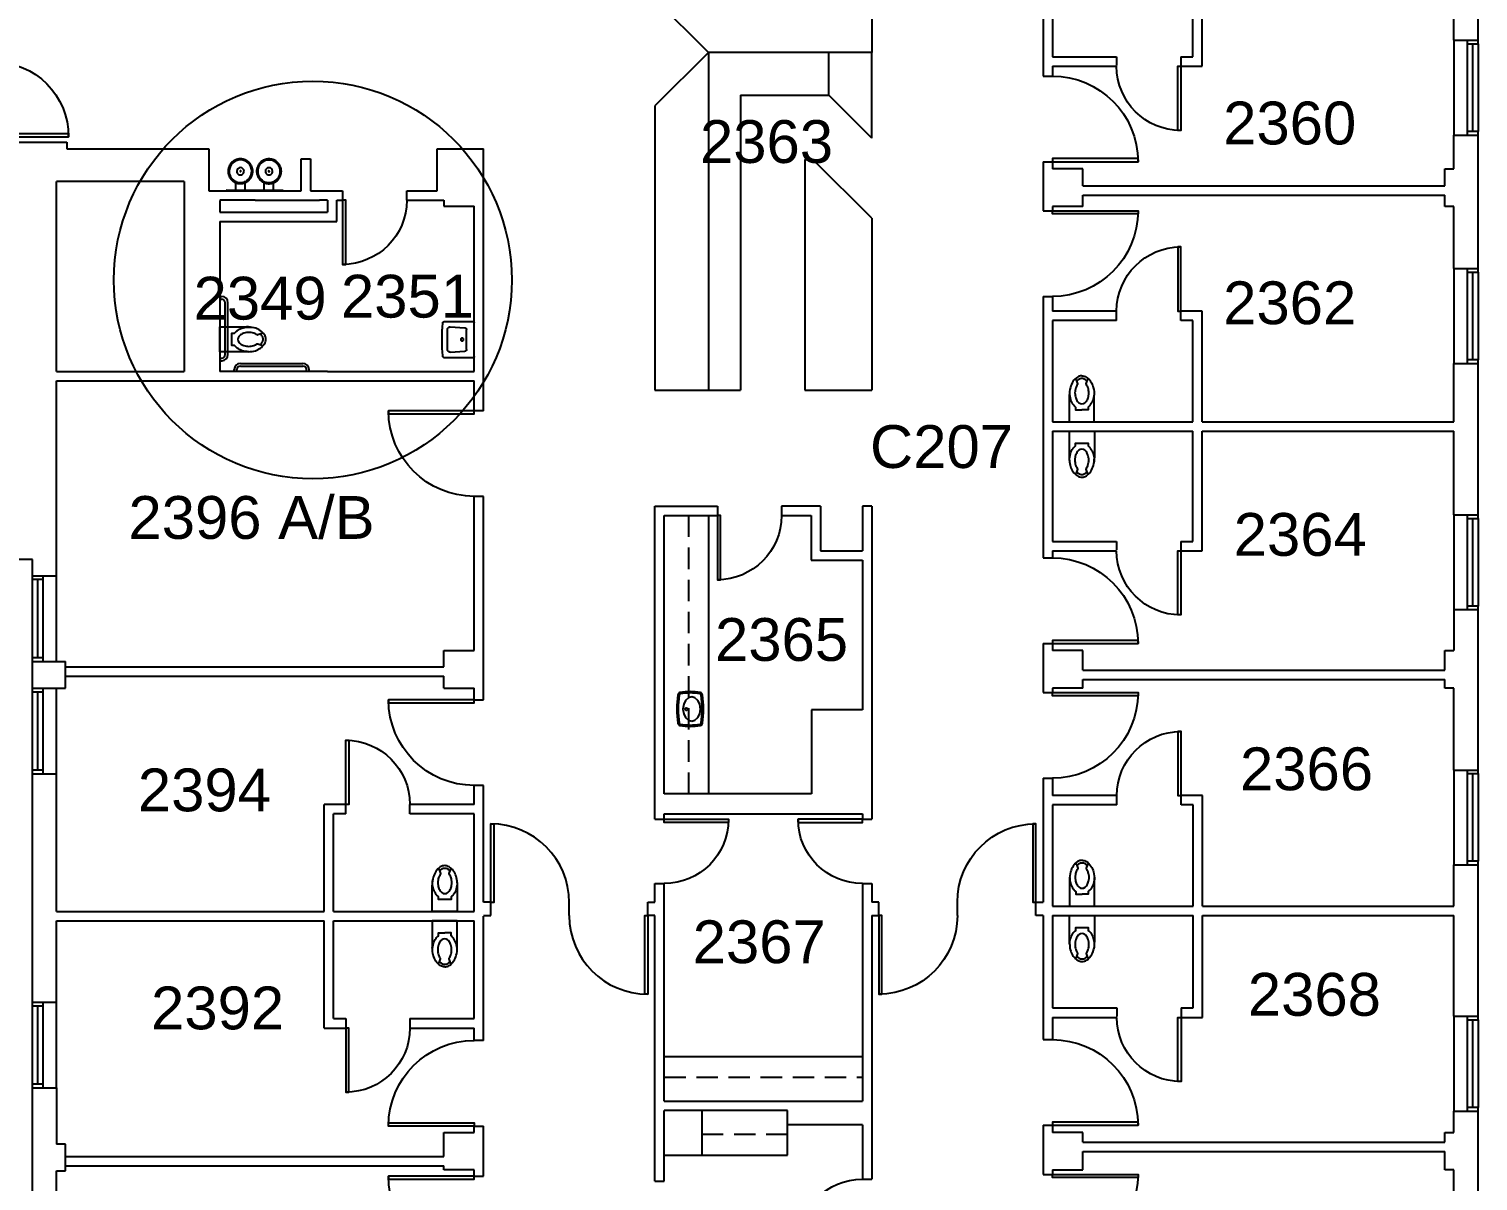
# Model space of a CAD drawing. Header units: inches. Extents: x -1132 to 5570, y -1986 to 4304.
# Drawn here: x 4698 to 5510, y 1436 to 2082 of the extents above; entities that cross this region are included whole.
import ezdxf

# ---------------------------------------------------------------- set-up
doc = ezdxf.new("R2010")
doc.units = ezdxf.units.IN
doc.header["$LTSCALE"] = 96
doc.header["$MEASUREMENT"] = 0
doc.linetypes.add('HIDDEN2', pattern=[0.1875, 0.125, -0.0625])
doc.layers.get('0').update_dxf_attribs({"linetype": 'CONTINUOUS'})
doc.layers.get('DEFPOINTS').update_dxf_attribs({"color": 31, "linetype": 'CONTINUOUS'})
for name, color, linetype in [('A-ANNO-ROOM', 4, 'CONTINUOUS'), ('A-DOOR', 2, 'CONTINUOUS'), ('A-FLOR-CASE', 3, 'CONTINUOUS'), ('A-FLOR-CASE-UPPR', 3, 'HIDDEN2'), ('A-FLOR-PFIX', 2, 'CONTINUOUS'), ('A-GLAZ', 2, 'CONTINUOUS'), ('A-GLAZ-SILL', 1, 'CONTINUOUS'), ('A-WALL-FULL', 6, 'CONTINUOUS')]:
    doc.layers.add(name, color=color, linetype=linetype)
doc.styles.add('ARIAL', font='arial.ttf')

# ---------------------------------------------------------------- blocks, each defined once
blk = doc.blocks.new('P2477016')
for p, q in [((-3.6, -23.83), (-3.6, -23.83)), ((-2.5, -21.07), (-2.5, -21.07))]:
    blk.add_line(p, q)
blk.add_lwpolyline([(7, -14.88), (7, 0), (-7, 0), (-7, -14.88)])
for points in [[(-6.89, -16.21, -0.074934), (-6.34, -12.56, -0.085426), (-4.87, -9.67, -0.066386), (-3.5, -8.26), (-3.5, -6.71), (0, -6.71)], [(6.89, -16.21, 0.074934), (6.34, -12.56, 0.085426), (4.87, -9.67, 0.066386), (3.5, -8.26), (3.5, -6.71), (0, -6.71)], [(0, -25.75, -0.143932), (-2.5, -25.02, -0.107177), (-4.95, -22.56, -0.077997), (-6.43, -19.21, -0.065232), (-7, -14.88)], [(3.99, -23.72, -0.562484), (3.16, -23.53), (2.42, -21.3, -0.238976), (2.49, -20.85, 0.08035), (3.42, -18.98, 0.074934), (3.84, -16.21, 0.074934), (3.42, -13.45, 0.085426), (2.41, -11.46, 0.066386), (1.6, -10.62, 0.330534), (-1.7, -10.62, 0.066386), (-2.51, -11.46, 0.085426), (-3.52, -13.45, 0.074934), (-3.94, -16.21, 0.074934), (-3.52, -18.98, 0.08035), (-2.59, -20.85, -0.238976), (-2.52, -21.3), (-3.25, -23.5, -0.549653), (-4.07, -23.71)], [(0, -25.75, 0.143932), (2.5, -25.02, 0.107177), (4.95, -22.56, 0.077997), (6.43, -19.21, 0.065232), (7, -14.88)], [(-2.98, -22.67, 0.063273), (-1.69, -23.75, 0.143932), (0, -24.25)], [(0, -24.25, 0.143932), (1.69, -23.75, 0.059203), (2.9, -22.75)]]:
    blk.add_lwpolyline(points, format="xyb")
blk = doc.blocks.new('WC')
for p, q in [((-23.83, 5.11), (-23.83, 5.11)), ((-21.07, 4.02), (-21.07, 4.02))]:
    blk.add_line(p, q)
for points in [[(-16.21, 8.45, -0.074934), (-12.56, 7.9, -0.085426), (-9.67, 6.43, -0.066386), (-8.26, 5.06), (-6.71, 5.06), (-6.71, -1.94), (-8.26, -1.94, -0.066386), (-9.67, -3.31, -0.085426), (-12.56, -4.78, -0.111314), (-17.99, -5.2)], [(-16.4, 8.44, -0.022673), (-14.88, 8.51), (0, 8.51), (0, 4.53), (0, 1.51), (0, -1.51), (0, -5.49), (-14.88, -5.49)], [(-23.75, 5.53, 0.06085), (-25.02, 4.01, 0.143932), (-25.75, 1.51)], [(-25.75, 1.51, 0.143932), (-25.02, -0.99, 0.107177), (-22.56, -3.44, 0.077997), (-19.21, -4.92, 0.065232), (-14.88, -5.49)], [(-22.67, 4.49, 0.063273), (-23.75, 3.2, 0.143932), (-24.25, 1.51)], [(-24.25, 1.51, 0.143932), (-23.75, -0.18, 0.059203), (-22.75, -1.39)], [(-23.72, -2.48, -0.562484), (-23.53, -1.65), (-21.3, -0.91, -0.238976), (-20.85, -0.98, 0.08035), (-18.98, -1.91, 0.074934), (-16.21, -2.33, 0.074934), (-13.45, -1.91, 0.085426), (-11.46, -0.9, 0.066386), (-10.62, -0.09, 0.330534), (-10.62, 3.21, 0.066386), (-11.46, 4.02, 0.085426), (-13.45, 5.03, 0.074934), (-16.21, 5.45, 0.074934), (-18.98, 5.03, 0.08035), (-20.85, 4.1, -0.238976), (-21.3, 4.03), (-23.5, 4.76, -0.549653), (-23.71, 5.58)]]:
    blk.add_lwpolyline(points, format="xyb")
for centre, radius, start, end in [((-16.21, -3.93), 12.38, 90, 107.14164), ((-18.32, 0.47), 7.43, 126.67248, 136.57416), ((-17.04, -1.24), 9.56, 107.14164, 126.67248)]:
    blk.add_arc(centre, radius, start, end)
blk = doc.blocks.new('*U33')
for p, q in [((0, 0), (0, 0)), ((-42, 0), (-42, 0))]:
    blk.add_line(p, q)
blk.add_lwpolyline([(0, 0), (0, -42), (-1.75, -42), (-1.75, 0)], close=True)
blk.add_arc((0, 0), 42, 180, 270)
blk = doc.blocks.new('*U56')
for p, q in [((0, 0), (0, 0)), ((48, 0), (48, 0))]:
    blk.add_line(p, q)
blk.add_lwpolyline([(0, 0), (0, -48), (1.75, -48), (1.75, 0)], close=True)
blk.add_arc((0, 0), 48, 270, 0)
blk = doc.blocks.new('*U57')
for p, q in [((0, 0), (0, 0)), ((-48, 0), (-48, 0))]:
    blk.add_line(p, q)
blk.add_lwpolyline([(0, 0), (0, -48), (-1.75, -48), (-1.75, 0)], close=True)
blk.add_arc((0, 0), 48, 180, 270)
blk = doc.blocks.new('*U58')
for p, q in [((0, 0), (0, 0)), ((48, 0), (48, 0))]:
    blk.add_line(p, q)
blk.add_lwpolyline([(0, 0), (0, -48), (1.75, -48), (1.75, 0)], close=True)
blk.add_arc((0, 0), 48, 270, 0)
blk = doc.blocks.new('*U53')
for p, q in [((0, 0), (0, 0)), ((-36, 0), (-36, 0))]:
    blk.add_line(p, q)
blk.add_lwpolyline([(0, 0), (0, 36), (-1.75, 36), (-1.75, 0)], close=True)
blk.add_arc((0, 0), 36, 90, 180)
blk = doc.blocks.new('*U61')
for p, q in [((0, 0), (0, 0)), ((36, 0), (36, 0))]:
    blk.add_line(p, q)
blk.add_lwpolyline([(0, 0), (0, 36), (1.75, 36), (1.75, 0)], close=True)
blk.add_arc((0, 0), 36, 0, 90)
blk = doc.blocks.new('*U60')
for p, q in [((0, 0), (0, 0)), ((36, 0), (36, 0))]:
    blk.add_line(p, q)
blk.add_lwpolyline([(0, 0), (0, -36), (1.75, -36), (1.75, 0)], close=True)
blk.add_arc((0, 0), 36, 270, 0)
blk = doc.blocks.new('*U69')
for p, q in [((0, 0), (0, 0)), ((48, 0), (48, 0))]:
    blk.add_line(p, q)
blk.add_lwpolyline([(0, 0), (0, 48), (1.75, 48), (1.75, 0)], close=True)
blk.add_arc((0, 0), 48, 0, 90)
blk = doc.blocks.new('*U70')
for p, q in [((0, 0), (0, 0)), ((-48, 0), (-48, 0))]:
    blk.add_line(p, q)
blk.add_lwpolyline([(0, 0), (0, 48), (-1.75, 48), (-1.75, 0)], close=True)
blk.add_arc((0, 0), 48, 90, 180)
blk = doc.blocks.new('*U76')
for p, q in [((0, 0), (0, 0)), ((-46, 0), (-46, 0))]:
    blk.add_line(p, q)
blk.add_lwpolyline([(0, 0), (0, -46), (-1.75, -46), (-1.75, 0)], close=True)
blk.add_arc((0, 0), 46, 180, 270)
blk = doc.blocks.new('*U71')
for p, q in [((0, 0), (0, 0)), ((-36, 0), (-36, 0))]:
    blk.add_line(p, q)
blk.add_lwpolyline([(0, 0), (0, -36), (-1.75, -36), (-1.75, 0)], close=True)
blk.add_arc((0, 0), 36, 180, 270)
blk = doc.blocks.new('*U79')
for p, q in [((0, 0), (0, 0)), ((-36, 0), (-36, 0))]:
    blk.add_line(p, q)
blk.add_lwpolyline([(0, 0), (0, 36), (-1.75, 36), (-1.75, 0)], close=True)
blk.add_arc((0, 0), 36, 90, 180)
blk = doc.blocks.new('*U72')
for p, q in [((0, 0), (0, 0)), ((36, 0), (36, 0))]:
    blk.add_line(p, q)
blk.add_lwpolyline([(0, 0), (0, -36), (1.75, -36), (1.75, 0)], close=True)
blk.add_arc((0, 0), 36, 270, 0)
blk = doc.blocks.new('*U73')
for p, q in [((0, 0), (0, 0)), ((36, 0), (36, 0))]:
    blk.add_line(p, q)
blk.add_lwpolyline([(0, 0), (0, 36), (1.75, 36), (1.75, 0)], close=True)
blk.add_arc((0, 0), 36, 0, 90)
blk = doc.blocks.new('LAVHC4')
for p, q in [((-9.5, 0), (9.5, 0)), ((-10, -17.046589), (-10, -0.5)), ((-7.037044, -13.416795), (-6.580252, -5.19453)), ((-5.581791, -4.25), (5.581791, -4.25)), ((7.037044, -13.416795), (6.580252, -5.19453)), ((10, -0.5), (10, -17.046589)), ((-5.539354, -15), (5.539354, -15))]:
    blk.add_line(p, q)
for points in [[(-9.5, 0, 0.065543), (-9.648516, -0.019553, 0.087946), (-9.75, -0.066987, 0.043207), (-9.849429, -0.150571, 0.043207), (-9.933013, -0.25, 0.087946), (-9.980447, -0.351484, 0.065543), (-10, -0.5)], [(10, -0.5, 0.065543), (9.980447, -0.351484, 0.087946), (9.933013, -0.25, 0.043207), (9.849429, -0.150571, 0.043207), (9.75, -0.066987, 0.087946), (9.648516, -0.019553, 0.065543), (9.5, 0)], [(-5.581791, -4.25, 0.063221), (-5.869829, -4.286566, 0.085725), (-6.065686, -4.374874, 0.040781), (-6.261236, -4.53176, 0.040781), (-6.428729, -4.718307, 0.085725), (-6.527764, -4.908965, 0.063221), (-6.580252, -5.19453)], [(6.580252, -5.19453, 0.063221), (6.527764, -4.908965, 0.085725), (6.428729, -4.718307, 0.040781), (6.261236, -4.53176, 0.040781), (6.065686, -4.374874, 0.085725), (5.869829, -4.286566, 0.063221), (5.581791, -4.25)], [(-7.037044, -13.416795, 0.050866), (-7.020454, -13.776064, 0.073218), (-6.947859, -14.015861, 0.028563), (-6.762423, -14.357529, 0.050866), (-6.629034, -14.530823, 0.050866), (-6.463406, -14.673619, 0.028563), (-6.132551, -14.877722, 0.073218), (-5.897149, -14.963507, 0.050866), (-5.539354, -15)], [(5.539354, -15, 0.050866), (5.897149, -14.963507, 0.073218), (6.132551, -14.877722, 0.028563), (6.463406, -14.673619, 0.050866), (6.629034, -14.530823, 0.050866), (6.762423, -14.357529, 0.028563), (6.947859, -14.015861, 0.073218), (7.020454, -13.776064, 0.050866), (7.037044, -13.416795)], [(-10, -17.046589, 0.061553), (-9.982606, -17.187347, 0.084107), (-9.940741, -17.282697, 0.039062), (-9.865923, -17.379174, 0.039062), (-9.777011, -17.46284, 0.084107), (-9.686081, -17.513595, 0.061553), (-9.547619, -17.544316)], [(-9.547619, -17.544316, 0.007949), (-5.398899, -17.874775, 0.014949), (-3.186834, -17.949334, 0.000949), (0, -17.955385, 0.000949), (3.186834, -17.949334, 0.014949), (5.398899, -17.874775, 0.007949), (9.547619, -17.544316)], [(9.547619, -17.544316, 0.061553), (9.686081, -17.513595, 0.084107), (9.777011, -17.46284, 0.039062), (9.865923, -17.379174, 0.039062), (9.940741, -17.282697, 0.084107), (9.982606, -17.187347, 0.061553), (10, -17.046589)]]:
    blk.add_lwpolyline(points, format="xyb")
blk.add_lwpolyline([(0.704769, -7.006515, -0.043661), (0.649519, -7.125, -0.043661), (0.574533, -7.232091, -0.043661), (0.482091, -7.324533, -0.043661), (0.375, -7.399519, -0.043661), (0.256515, -7.454769, -0.043661), (0.130236, -7.488606, -0.043661), (0, -7.5, -0.043661), (-0.130236, -7.488606, -0.043661), (-0.256515, -7.454769, -0.043661), (-0.375, -7.399519, -0.043661), (-0.482091, -7.324533, -0.043661), (-0.574533, -7.232091, -0.043661), (-0.649519, -7.125, -0.043661), (-0.704769, -7.006515, -0.043661), (-0.738606, -6.880236, -0.043661), (-0.75, -6.75, -0.043661), (-0.738606, -6.619764, -0.043661), (-0.704769, -6.493485, -0.043661), (-0.649519, -6.375, -0.043661), (-0.574533, -6.267909, -0.043661), (-0.482091, -6.175467, -0.043661), (-0.375, -6.100481, -0.043661), (-0.256515, -6.045231, -0.043661), (-0.130236, -6.011394, -0.043661), (0, -6, -0.043661), (0.130236, -6.011394, -0.043661), (0.256515, -6.045231, -0.043661), (0.375, -6.100481, -0.043661), (0.482091, -6.175467, -0.043661), (0.574533, -6.267909, -0.043661), (0.649519, -6.375, -0.043661), (0.704769, -6.493485, -0.043661), (0.738606, -6.619764, -0.043661), (0.75, -6.75, -0.043661), (0.738606, -6.880236, -0.043661)], format="xyb", close=True)

msp = doc.modelspace()

# ---------------------------------------------------------------- linework, layer by layer
at = {"layer": 'A-DOOR'}
for p, q in [((5001.05, 1584.64), (5001.05, 1592.14)), ((5218.55, 1584.64), (5218.55, 1592.14))]:
    msp.add_line(p, q, dxfattribs=at)
at = {"layer": 'A-FLOR-CASE'}
for p, q in [((5079.05, 2068.41), (5049.05, 2038.41)), ((5079.05, 2068.41), (5079.05, 1878.91)), ((5146.55, 2044.41), (5146.55, 2068.41)), ((5170.55, 2020.41), (5170.55, 2068.41)), ((5049.05, 2038.41), (5049.05, 1879.16)), ((5097.06, 2044.41), (5146.55, 2044.41)), ((5097.06, 2044.41), (5097.06, 1879.16)), ((5170.55, 2020.41), (5146.55, 2044.41)), ((5133.05, 2008.41), (5133.05, 1879.16)), ((5133.05, 2008.41), (5137.64, 2008.41)), ((5170.55, 1975.49), (5137.64, 2008.41)), ((5170.55, 1975.49), (5170.55, 1879.16)), ((5049.05, 1879.16), (5097.06, 1879.16)), ((5133.05, 1879.16), (5170.55, 1879.16)), ((5079.3, 1652.91), (5079.3, 1808.91)), ((5054.3, 1505.66), (5165.3, 1505.66)), ((5075.39, 1475.41), (5075.39, 1450.41)), ((5123.39, 1450.41), (5123.39, 1467.41)), ((5054.3, 1450.41), (5123.39, 1450.41))]:
    msp.add_line(p, q, dxfattribs=at)
at = {"layer": 'A-FLOR-CASE-UPPR'}
for p, q in [((5067.8, 1808.91), (5067.8, 1652.91)), ((5054.3, 1494.16), (5165.3, 1494.16)), ((5123.39, 1461.91), (5075.39, 1461.91))]:
    msp.add_line(p, q, dxfattribs=at)
at = {"layer": 'A-FLOR-PFIX'}
for p, q in [((4808.78, 1991.15), (4808.78, 1990.9)), ((4840.78, 1991.1), (4808.78, 1991.15)), ((4814.15, 1991.14), (4814.16, 1996.4)), ((4819.4, 1991.13), (4819.41, 1996.39)), ((4830.15, 1991.11), (4830.16, 1996.27)), ((4835.4, 1991.1), (4835.41, 1996.26)), ((4840.78, 1991.1), (4840.78, 1990.85)), ((4805.3, 1931.65), (4806.3, 1931.65)), ((4805.3, 1930.15), (4806.3, 1930.15)), ((4808.3, 1899.15), (4808.3, 1928.15)), ((4809.8, 1899.15), (4809.8, 1928.15)), ((4826.37, 1905.15), (4826.37, 1905.15)), ((4829.13, 1904.05), (4829.13, 1904.05)), ((4805.3, 1897.15), (4806.3, 1897.15)), ((4805.3, 1895.65), (4806.3, 1895.65)), ((4816.8, 1894.15), (4851.8, 1894.15)), ((4816.8, 1892.65), (4851.8, 1892.65)), ((4813.3, 1889.65), (4813.3, 1890.65)), ((4814.8, 1889.65), (4814.8, 1890.65)), ((4853.8, 1889.65), (4853.8, 1890.65)), ((4855.3, 1889.65), (4855.3, 1890.65))]:
    msp.add_line(p, q, dxfattribs=at)
at = {"layer": 'A-FLOR-PFIX', "flags": 128}
for points in [[(4823.73, 2001.81), (4823.73, 2002.09), (4823.71, 2002.37), (4823.68, 2002.64), (4823.65, 2002.92), (4823.6, 2003.19), (4823.54, 2003.46), (4823.47, 2003.73), (4823.38, 2004), (4823.29, 2004.26), (4823.19, 2004.51), (4823.08, 2004.77), (4822.95, 2005.02), (4822.82, 2005.26), (4822.68, 2005.5), (4822.53, 2005.73), (4822.37, 2005.96), (4822.2, 2006.18), (4822.02, 2006.39), (4821.83, 2006.59), (4821.64, 2006.79), (4821.44, 2006.98), (4821.23, 2007.16), (4821.01, 2007.33), (4820.78, 2007.5), (4820.55, 2007.65), (4820.32, 2007.8), (4820.08, 2007.94), (4819.83, 2008.06), (4819.58, 2008.18), (4819.32, 2008.28), (4819.06, 2008.38), (4818.8, 2008.47), (4818.53, 2008.54), (4818.26, 2008.6), (4817.99, 2008.66), (4817.71, 2008.7), (4817.44, 2008.73), (4817.16, 2008.75), (4816.88, 2008.76), (4816.61, 2008.76), (4816.33, 2008.74), (4816.05, 2008.72), (4815.78, 2008.68), (4815.51, 2008.64), (4815.23, 2008.58), (4814.97, 2008.51), (4814.7, 2008.43), (4814.44, 2008.35), (4814.18, 2008.25), (4813.92, 2008.14), (4813.67, 2008.02), (4813.43, 2007.89), (4813.19, 2007.75), (4812.95, 2007.6), (4812.73, 2007.44), (4812.51, 2007.27), (4812.29, 2007.1), (4812.08, 2006.91), (4811.88, 2006.72), (4811.69, 2006.52), (4811.51, 2006.31), (4811.33, 2006.1), (4811.17, 2005.87), (4811.01, 2005.65), (4810.86, 2005.41), (4810.72, 2005.17), (4810.59, 2004.92), (4810.48, 2004.67), (4810.37, 2004.42), (4810.27, 2004.16), (4810.18, 2003.9), (4810.1, 2003.63), (4810.04, 2003.36), (4809.98, 2003.09), (4809.93, 2002.82), (4809.9, 2002.54), (4809.88, 2002.26), (4809.87, 2001.99), (4809.86, 2001.84)], [(4839.73, 2001.78), (4839.73, 2002.06), (4839.71, 2002.34), (4839.68, 2002.61), (4839.65, 2002.89), (4839.6, 2003.16), (4839.54, 2003.43), (4839.47, 2003.7), (4839.38, 2003.97), (4839.29, 2004.23), (4839.19, 2004.49), (4839.08, 2004.74), (4838.95, 2004.99), (4838.82, 2005.23), (4838.68, 2005.47), (4838.53, 2005.7), (4838.37, 2005.93), (4838.2, 2006.15), (4838.02, 2006.36), (4837.83, 2006.57), (4837.64, 2006.76), (4837.44, 2006.95), (4837.23, 2007.13), (4837.01, 2007.31), (4836.78, 2007.47), (4836.55, 2007.63), (4836.32, 2007.77), (4836.08, 2007.91), (4835.83, 2008.03), (4835.58, 2008.15), (4835.32, 2008.26), (4835.06, 2008.35), (4834.8, 2008.44), (4834.53, 2008.51), (4834.26, 2008.58), (4833.99, 2008.63), (4833.71, 2008.67), (4833.44, 2008.7), (4833.16, 2008.72), (4832.88, 2008.73), (4832.61, 2008.73), (4832.33, 2008.72), (4832.05, 2008.69), (4831.78, 2008.66), (4831.51, 2008.61), (4831.23, 2008.55), (4830.97, 2008.48), (4830.7, 2008.41), (4830.44, 2008.32), (4830.18, 2008.22), (4829.92, 2008.11), (4829.67, 2007.99), (4829.43, 2007.86), (4829.19, 2007.72), (4828.95, 2007.57), (4828.73, 2007.41), (4828.51, 2007.24), (4828.29, 2007.07), (4828.08, 2006.88), (4827.88, 2006.69), (4827.69, 2006.49), (4827.51, 2006.28), (4827.33, 2006.07), (4827.17, 2005.85), (4827.01, 2005.62), (4826.86, 2005.38), (4826.72, 2005.14), (4826.59, 2004.9), (4826.48, 2004.65), (4826.37, 2004.39), (4826.27, 2004.13), (4826.18, 2003.87), (4826.1, 2003.6), (4826.04, 2003.33), (4825.98, 2003.06), (4825.93, 2002.79), (4825.9, 2002.51), (4825.88, 2002.24), (4825.87, 2001.96), (4825.86, 2001.81)], [(4809.86, 2001.84), (4809.87, 2001.56), (4809.88, 2001.28), (4809.91, 2001.01), (4809.95, 2000.73), (4810, 2000.46), (4810.06, 2000.19), (4810.13, 1999.92), (4810.21, 1999.66), (4810.3, 1999.39), (4810.41, 1999.14), (4810.52, 1998.88), (4810.64, 1998.63), (4810.77, 1998.39), (4810.92, 1998.15), (4811.07, 1997.92), (4811.23, 1997.69), (4811.4, 1997.47), (4811.58, 1997.26), (4811.76, 1997.06), (4811.96, 1996.86), (4812.16, 1996.67), (4812.37, 1996.49), (4812.59, 1996.32), (4812.81, 1996.15), (4813.04, 1996), (4813.28, 1995.85), (4813.52, 1995.72), (4813.77, 1995.59), (4814.02, 1995.47), (4814.27, 1995.37), (4814.53, 1995.27), (4814.8, 1995.19), (4815.06, 1995.11), (4815.33, 1995.05), (4815.61, 1994.99), (4815.88, 1994.95), (4816.16, 1994.92), (4816.43, 1994.9), (4816.71, 1994.89), (4816.99, 1994.89), (4817.26, 1994.91), (4817.54, 1994.93), (4817.82, 1994.97), (4818.09, 1995.01), (4818.36, 1995.07), (4818.63, 1995.14), (4818.9, 1995.22), (4819.16, 1995.31), (4819.42, 1995.41), (4819.67, 1995.52), (4819.92, 1995.64), (4820.17, 1995.76), (4820.41, 1995.9), (4820.64, 1996.05), (4820.87, 1996.21), (4821.09, 1996.38), (4821.3, 1996.56), (4821.51, 1996.74), (4821.71, 1996.93), (4821.9, 1997.13), (4822.09, 1997.34), (4822.26, 1997.56), (4822.43, 1997.78), (4822.58, 1998.01), (4822.73, 1998.24), (4822.87, 1998.48), (4823, 1998.73), (4823.12, 1998.98), (4823.23, 1999.23), (4823.33, 1999.49), (4823.42, 1999.75), (4823.49, 2000.02), (4823.56, 2000.29), (4823.62, 2000.56), (4823.66, 2000.83), (4823.69, 2001.11), (4823.72, 2001.39), (4823.73, 2001.66), (4823.73, 2001.81)], [(4825.86, 2001.81), (4825.87, 2001.53), (4825.88, 2001.26), (4825.91, 2000.98), (4825.95, 2000.7), (4826, 2000.43), (4826.06, 2000.16), (4826.13, 1999.89), (4826.21, 1999.63), (4826.3, 1999.37), (4826.41, 1999.11), (4826.52, 1998.85), (4826.64, 1998.61), (4826.77, 1998.36), (4826.92, 1998.12), (4827.07, 1997.89), (4827.23, 1997.67), (4827.4, 1997.45), (4827.58, 1997.23), (4827.76, 1997.03), (4827.96, 1996.83), (4828.16, 1996.64), (4828.37, 1996.46), (4828.59, 1996.29), (4828.81, 1996.12), (4829.04, 1995.97), (4829.28, 1995.82), (4829.52, 1995.69), (4829.77, 1995.56), (4830.02, 1995.44), (4830.27, 1995.34), (4830.53, 1995.24), (4830.8, 1995.16), (4831.06, 1995.08), (4831.33, 1995.02), (4831.61, 1994.97), (4831.88, 1994.92), (4832.16, 1994.89), (4832.43, 1994.87), (4832.71, 1994.86), (4832.99, 1994.87), (4833.26, 1994.88), (4833.54, 1994.9), (4833.82, 1994.94), (4834.09, 1994.98), (4834.36, 1995.04), (4834.63, 1995.11), (4834.9, 1995.19), (4835.16, 1995.28), (4835.42, 1995.38), (4835.67, 1995.49), (4835.92, 1995.61), (4836.17, 1995.74), (4836.41, 1995.88), (4836.64, 1996.03), (4836.87, 1996.18), (4837.09, 1996.35), (4837.3, 1996.53), (4837.51, 1996.71), (4837.71, 1996.9), (4837.9, 1997.1), (4838.09, 1997.31), (4838.26, 1997.53), (4838.43, 1997.75), (4838.58, 1997.98), (4838.73, 1998.21), (4838.87, 1998.45), (4839, 1998.7), (4839.12, 1998.95), (4839.23, 1999.2), (4839.33, 1999.46), (4839.42, 1999.73), (4839.49, 1999.99), (4839.56, 2000.26), (4839.62, 2000.53), (4839.66, 2000.81), (4839.69, 2001.08), (4839.72, 2001.36), (4839.73, 2001.64), (4839.73, 2001.78)]]:
    msp.add_lwpolyline(points, dxfattribs=at)
at = {"layer": 'A-FLOR-PFIX'}
for points in [[(4821.7, 1900.72, -0.022673), (4820.17, 1900.65), (4805.3, 1900.65), (4805.3, 1904.63), (4805.3, 1907.65), (4805.3, 1910.67), (4805.3, 1914.65), (4820.17, 1914.65)], [(4821.51, 1900.71, -0.074934), (4817.86, 1901.26, -0.085426), (4814.97, 1902.73, -0.066386), (4813.56, 1904.1), (4812.01, 1904.1), (4812.01, 1911.1), (4813.56, 1911.1, -0.066386), (4814.97, 1912.47, -0.085426), (4817.86, 1913.94, -0.111314), (4823.29, 1914.36)], [(4829.02, 1911.64, -0.562484), (4828.83, 1910.81), (4826.6, 1910.08, -0.238976), (4826.15, 1910.14, 0.08035), (4824.28, 1911.07, 0.074934), (4821.51, 1911.49, 0.074934), (4818.75, 1911.07, 0.085426), (4816.76, 1910.07, 0.066386), (4815.92, 1909.25, 0.330534), (4815.92, 1905.95, 0.066386), (4816.76, 1905.14, 0.085426), (4818.75, 1904.13, 0.074934), (4821.51, 1903.71, 0.074934), (4824.28, 1904.13, 0.08035), (4826.15, 1905.06, -0.238976), (4826.6, 1905.13), (4828.8, 1904.4, -0.549653), (4829.01, 1903.58)], [(4831.05, 1907.65, 0.143932), (4830.31, 1910.15, 0.107177), (4827.86, 1912.6, 0.077997), (4824.51, 1914.08, 0.065232), (4820.17, 1914.65)], [(4829.55, 1907.65, 0.143932), (4829.05, 1909.34, 0.059203), (4828.05, 1910.55)], [(4827.97, 1904.68, 0.063273), (4829.05, 1905.97, 0.143932), (4829.55, 1907.65)], [(4829.05, 1903.63, 0.06085), (4830.31, 1905.15, 0.143932), (4831.05, 1907.65)]]:
    msp.add_lwpolyline(points, format="xyb", dxfattribs=at)
for points in [[(5061.91, 1692.49, 0.319535), (5063.11, 1691.24, 0.093638), (5074.51, 1691.24, 0.319535), (5075.72, 1692.49, 0.073603), (5075.72, 1708.4, 0.319535), (5074.51, 1709.65, 0.093638), (5063.11, 1709.65, 0.319535), (5061.91, 1708.4, 0.073603)], [(5062.65, 1692.6, 0.319535), (5063.25, 1691.98, 0.093638), (5074.37, 1691.98, 0.319535), (5074.98, 1692.6, 0.073603), (5074.98, 1708.29, 0.319535), (5074.37, 1708.91, 0.093638), (5063.25, 1708.91, 0.319535), (5062.65, 1708.29, 0.073603)]]:
    msp.add_lwpolyline(points, format="xyb", close=True, dxfattribs=at)
msp.add_lwpolyline([(5069.7, 1693.7), (5071.49, 1694.18), (5073.17, 1695.68), (5074.21, 1697.78), (5074.61, 1700.44), (5074.21, 1703.11), (5073.17, 1705.21), (5071.49, 1706.71), (5069.7, 1707.19), (5067.91, 1706.71), (5066.23, 1705.21), (5065.19, 1703.11), (5064.79, 1700.44), (5065.19, 1697.78), (5066.23, 1695.68), (5067.91, 1694.18)], close=True, dxfattribs=at)
msp.add_circle((5066.66, 1700.44), 0.749, dxfattribs=at)
for centre, radius, start, end in [((4816.8, 2001.83), 6.41, 359.89841, 179.89841), ((4816.8, 2001.83), 6.32, 359.89841, 179.89841), ((4832.8, 2001.8), 6.41, 359.89841, 179.89841), ((4832.8, 2001.8), 6.32, 359.89841, 179.89841), ((4816.8, 2001.83), 6.41, 179.89841, 359.89841), ((4816.8, 2001.83), 6.32, 179.89841, 359.89841), ((4816.8, 2001.83), 2.03, 359.89841, 179.89841), ((4816.8, 2001.83), 2.03, 179.89841, 359.89841), ((4816.8, 2001.83), 0.25, 359.89841, 179.89841), ((4816.8, 2001.83), 0.25, 179.89841, 359.89841), ((4832.8, 2001.8), 6.41, 179.89841, 359.89841), ((4832.8, 2001.8), 6.32, 179.89841, 359.89841), ((4832.8, 2001.8), 2.03, 359.89841, 179.89841), ((4832.8, 2001.8), 2.03, 179.89841, 359.89841), ((4832.8, 2001.8), 0.25, 359.89841, 179.89841), ((4832.8, 2001.8), 0.25, 179.89841, 359.89841), ((4806.3, 1928.15), 3.5, 0, 90), ((4806.3, 1928.15), 2, 0, 90), ((4821.51, 1913.1), 12.38, 270, 287.14164), ((4822.34, 1910.4), 9.56, 287.14164, 306.67248), ((4823.62, 1908.69), 7.43, 306.67248, 316.57416), ((4806.3, 1899.15), 3.5, 270, 0), ((4806.3, 1899.15), 2, 270, 0), ((4816.8, 1890.65), 3.5, 90, 180), ((4816.8, 1890.65), 2, 90, 180), ((4851.8, 1890.65), 3.5, 0, 90), ((4851.8, 1890.65), 2, 0, 90)]:
    msp.add_arc(centre, radius, start, end, dxfattribs=at)
at = {"layer": 'A-GLAZ'}
for p, q in [((5504.3, 2073.24), (5504.3, 2024.11)), ((5507.3, 2073.24), (5507.3, 2024.11)), ((5510.3, 2073.24), (5510.3, 2024.11)), ((5504.3, 1945.28), (5504.3, 1896.15)), ((5507.3, 1945.28), (5507.3, 1896.15)), ((5510.3, 1945.28), (5510.3, 1896.15)), ((5504.3, 1807.28), (5504.3, 1758.15)), ((5507.3, 1807.28), (5507.3, 1758.15)), ((5510.3, 1807.28), (5510.3, 1758.15)), ((4700.3, 1729.15), (4700.3, 1773.16)), ((4703.3, 1729.15), (4703.3, 1773.16)), ((4706.3, 1729.15), (4706.3, 1773.16)), ((4700.3, 1666.16), (4700.3, 1710.14)), ((4703.3, 1666.16), (4703.3, 1710.14)), ((4706.3, 1666.16), (4706.3, 1710.14)), ((5504.3, 1664.22), (5504.3, 1615.08)), ((5507.3, 1664.22), (5507.3, 1615.08)), ((5510.3, 1664.22), (5510.3, 1615.08)), ((4700.3, 1490.15), (4700.3, 1534.16)), ((4703.3, 1490.15), (4703.3, 1534.16)), ((4706.3, 1490.15), (4706.3, 1534.16)), ((5504.3, 1526.22), (5504.3, 1477.08)), ((5507.3, 1526.22), (5507.3, 1477.08)), ((5510.3, 1526.22), (5510.3, 1477.08))]:
    msp.add_line(p, q, dxfattribs=at)
at = {"layer": 'A-GLAZ-SILL'}
for p, q in [((5496.8, 2075.24), (5496.8, 2022.11)), ((5496.8, 1947.28), (5496.8, 1894.15)), ((5496.8, 1809.28), (5496.8, 1756.15)), ((4713.8, 1727.15), (4713.8, 1775.16)), ((4713.8, 1664.16), (4713.8, 1712.15)), ((5496.8, 1666.22), (5496.8, 1613.08)), ((4713.8, 1488.15), (4713.8, 1536.16)), ((5496.8, 1528.22), (5496.8, 1475.08))]:
    msp.add_line(p, q, dxfattribs=at)
at = {"layer": 'A-WALL-FULL'}
for p, q in [((5266.55, 2201.65), (5266.55, 2055.15)), ((5170.55, 2175.16), (5170.55, 2068.41)), ((5510.3, 2073.24), (5510.3, 2162.11)), ((5271.8, 2127.67), (5271.8, 2065.92)), ((5350.55, 2065.92), (5350.55, 2127.67)), ((5355.8, 2060.67), (5355.8, 2127.67)), ((5496.8, 2075.24), (5496.8, 2127.67)), ((5049.05, 2098.41), (5079.05, 2068.41)), ((5496.8, 2075.24), (5510.3, 2075.24)), ((5504.3, 2075.24), (5504.3, 2073.24)), ((5504.3, 2073.24), (5510.3, 2073.24)), ((5170.55, 2068.41), (5079.05, 2068.41)), ((5271.8, 2065.92), (5307.8, 2065.92)), ((5307.8, 2065.92), (5307.8, 2061.18)), ((5343.8, 2065.92), (5343.8, 2060.67)), ((5343.8, 2065.92), (5350.55, 2065.92)), ((5266.55, 2055.15), (5271.8, 2055.15)), ((5271.8, 2060.67), (5307.8, 2060.67)), ((5271.8, 2060.67), (5271.8, 2055.15)), ((5343.8, 2060.67), (5355.8, 2060.67)), ((5496.8, 2003.17), (5496.8, 2022.11)), ((5496.8, 2022.11), (5510.3, 2022.11)), ((5510.3, 2024.11), (5504.3, 2024.11)), ((5504.3, 2024.11), (5504.3, 2022.11)), ((5510.3, 1945.28), (5510.3, 2024.11)), ((4678.55, 2018.15), (4719.55, 2018.15)), ((4719.55, 2018.15), (4719.55, 2014.4)), ((4719.55, 2014.4), (4799.05, 2014.4)), ((4799.05, 2014.4), (4799.05, 1990.9)), ((4927.05, 1990.9), (4927.05, 2014.4)), ((4927.05, 2014.4), (4953.05, 2014.4)), ((4953.05, 1867.62), (4953.05, 2014.4)), ((4850.8, 1990.9), (4850.8, 2008.78)), ((4850.8, 2008.78), (4856.05, 2008.78)), ((4856.05, 2008.78), (4856.05, 1990.9)), ((5266.55, 2007.15), (5271.8, 2007.15)), ((5266.55, 2007.15), (5266.55, 1979.65)), ((5271.8, 2007.15), (5271.8, 2003.17)), ((5288.8, 2003.17), (5271.8, 2003.17)), ((5288.8, 1993.67), (5288.8, 2003.17)), ((5491.8, 2003.17), (5496.8, 2003.17)), ((5491.8, 1993.67), (5491.8, 2003.17)), ((4785.3, 1996.12), (4713.8, 1996.12)), ((4713.8, 1889.65), (4713.8, 1996.12)), ((4785.3, 1996.12), (4785.3, 1889.65)), ((4799.05, 1990.9), (4850.8, 1990.9)), ((4856.05, 1990.9), (4861.05, 1990.9)), ((4861.05, 1990.9), (4874.05, 1990.9)), ((4874.05, 1990.9), (4874.05, 1985.65)), ((4910.05, 1985.65), (4910.05, 1990.9)), ((4910.05, 1990.9), (4927.05, 1990.9)), ((5288.8, 1993.67), (5491.8, 1993.67)), ((4825.05, 1985.65), (4805.3, 1985.65)), ((4805.3, 1985.53), (4805.3, 1978.9)), ((4825.05, 1985.65), (4861.05, 1985.65)), ((4865.55, 1985.65), (4861.05, 1985.65)), ((4865.55, 1985.65), (4865.55, 1978.9)), ((4870.8, 1973.65), (4870.8, 1985.65)), ((4870.8, 1985.65), (4874.05, 1985.65)), ((4910.05, 1985.65), (4930.82, 1985.65)), ((4930.82, 1985.65), (4930.82, 1982.2)), ((4930.82, 1982.2), (4947.8, 1982.2)), ((4947.8, 1889.65), (4947.8, 1982.2)), ((5271.8, 1982.17), (5271.8, 1979.65)), ((5288.8, 1982.17), (5271.8, 1982.17)), ((5288.8, 1988.42), (5491.8, 1988.42)), ((5288.8, 1982.17), (5288.8, 1988.42)), ((5491.8, 1982.17), (5491.8, 1988.42)), ((5496.8, 1982.17), (5491.8, 1982.17)), ((5496.8, 1947.28), (5496.8, 1982.17)), ((4805.3, 1978.9), (4865.55, 1978.9)), ((4805.3, 1973.65), (4870.8, 1973.65)), ((4805.3, 1973.65), (4805.3, 1889.53)), ((5266.55, 1979.65), (5271.8, 1979.65)), ((5496.8, 1947.28), (5510.3, 1947.28)), ((5504.3, 1947.28), (5504.3, 1945.28)), ((5504.3, 1945.28), (5510.3, 1945.28)), ((5266.55, 1931.65), (5271.8, 1931.65)), ((5266.55, 1931.65), (5266.55, 1785.15)), ((5271.8, 1931.65), (5271.8, 1923.41)), ((5307.8, 1923.41), (5271.8, 1923.41)), ((5307.8, 1918.16), (5271.8, 1918.16)), ((5271.8, 1918.16), (5271.8, 1861.4)), ((5307.8, 1918.16), (5307.8, 1923.41)), ((5343.8, 1918.16), (5343.8, 1923.41)), ((5355.8, 1923.41), (5343.8, 1923.41)), ((5350.55, 1918.16), (5343.8, 1918.16)), ((5350.55, 1861.4), (5350.55, 1918.16)), ((5355.8, 1861.4), (5355.8, 1923.41)), ((5496.8, 1861.41), (5496.8, 1894.15)), ((5496.8, 1894.15), (5510.3, 1894.15)), ((5510.3, 1896.15), (5504.3, 1896.15)), ((5504.3, 1896.15), (5504.3, 1894.15)), ((5510.3, 1807.28), (5510.3, 1896.15)), ((4713.8, 1889.65), (4785.3, 1889.65)), ((4713.8, 1775.16), (4713.8, 1884.4)), ((4713.8, 1884.4), (4947.8, 1884.4)), ((4865.55, 1889.65), (4805.3, 1889.53)), ((4865.55, 1889.65), (4947.8, 1889.65)), ((4947.8, 1867.62), (4947.8, 1884.4)), ((4953.05, 1867.62), (4947.8, 1867.62)), ((5271.8, 1861.4), (5350.55, 1861.4)), ((5355.8, 1861.4), (5496.8, 1861.41)), ((5271.8, 1856.15), (5350.55, 1856.15)), ((5271.8, 1856.15), (5271.8, 1794.39)), ((5350.55, 1794.39), (5350.55, 1856.15)), ((5355.8, 1856.15), (5496.8, 1856.16)), ((5355.8, 1789.14), (5355.8, 1856.15)), ((5496.8, 1809.28), (5496.8, 1856.16)), ((4953.05, 1819.62), (4947.8, 1819.62)), ((4947.8, 1733.17), (4947.8, 1819.62)), ((4953.05, 1705.62), (4953.05, 1819.62)), ((5049.05, 1638.66), (5049.05, 1814.16)), ((5049.05, 1814.16), (5084.05, 1814.16)), ((5084.05, 1814.16), (5084.05, 1808.91)), ((5141.81, 1814.16), (5120.05, 1814.16)), ((5120.05, 1814.16), (5120.05, 1808.91)), ((5141.81, 1814.16), (5141.81, 1789.16)), ((5170.55, 1814.16), (5165.3, 1814.16)), ((5165.3, 1814.16), (5165.3, 1789.16)), ((5170.55, 1814.16), (5170.55, 1638.66)), ((5054.3, 1652.91), (5054.3, 1808.91)), ((5054.3, 1808.91), (5084.05, 1808.91)), ((5120.05, 1808.91), (5136.56, 1808.91)), ((5136.56, 1808.91), (5136.56, 1783.91)), ((5496.8, 1809.28), (5510.3, 1809.28)), ((5504.3, 1809.28), (5504.3, 1807.28)), ((5504.3, 1807.28), (5510.3, 1807.28)), ((5141.81, 1789.16), (5165.3, 1789.16)), ((5271.8, 1794.39), (5307.8, 1794.39)), ((5271.8, 1789.14), (5307.8, 1789.14)), ((5271.8, 1789.14), (5271.8, 1785.15)), ((5307.8, 1794.39), (5307.8, 1789.64)), ((5343.8, 1794.39), (5350.55, 1794.39)), ((5343.8, 1794.39), (5343.8, 1789.14)), ((5343.8, 1789.14), (5355.8, 1789.14)), ((4700.31, 1784.15), (4577.07, 1784.15)), ((4700.31, 1773.16), (4700.31, 1784.15)), ((5136.56, 1783.91), (5165.3, 1783.91)), ((5165.3, 1783.91), (5165.3, 1699.91)), ((5266.55, 1785.15), (5271.8, 1785.15)), ((4700.3, 1775.16), (4713.8, 1775.16)), ((4700.31, 1773.16), (4706.3, 1773.16)), ((4706.3, 1773.16), (4706.3, 1775.16)), ((5496.8, 1756.15), (5496.8, 1733.17)), ((5496.8, 1756.15), (5510.3, 1756.15)), ((5510.3, 1758.15), (5504.3, 1758.15)), ((5504.3, 1758.15), (5504.3, 1756.15)), ((5510.3, 1664.22), (5510.3, 1758.15)), ((4930.82, 1733.17), (4947.8, 1733.17)), ((4930.82, 1724.15), (4930.82, 1733.17)), ((5266.55, 1737.15), (5271.8, 1737.15)), ((5266.55, 1737.15), (5266.55, 1709.65)), ((5271.8, 1737.15), (5271.8, 1733.17)), ((5288.8, 1733.17), (5271.8, 1733.17)), ((5288.8, 1722.15), (5288.8, 1733.17)), ((5491.8, 1733.17), (5496.8, 1733.17)), ((5491.8, 1722.15), (5491.8, 1733.17)), ((4700.3, 1727.15), (4718.8, 1727.15)), ((4706.3, 1729.15), (4700.31, 1729.15)), ((4700.31, 1710.14), (4700.31, 1729.15)), ((4706.3, 1727.15), (4706.3, 1729.15)), ((4718.8, 1712.15), (4718.8, 1727.15)), ((4718.8, 1724.15), (4930.82, 1724.15)), ((5288.8, 1722.15), (5491.8, 1722.15)), ((4718.8, 1718.9), (4930.82, 1718.9)), ((4930.82, 1712.17), (4930.82, 1718.9)), ((5288.8, 1716.9), (5491.8, 1716.9)), ((5288.8, 1712.17), (5288.8, 1716.9)), ((5491.8, 1712.17), (5491.8, 1716.9)), ((4700.31, 1712.15), (4718.8, 1712.15)), ((4700.31, 1710.14), (4706.3, 1710.14)), ((4706.3, 1710.14), (4706.3, 1712.15)), ((4930.82, 1712.17), (4947.8, 1712.17)), ((4947.8, 1705.62), (4947.8, 1712.17)), ((4947.8, 1705.62), (4953.05, 1705.62)), ((5266.55, 1709.65), (5271.8, 1709.65)), ((5271.8, 1712.17), (5271.8, 1709.65)), ((5288.8, 1712.17), (5271.8, 1712.17)), ((5496.8, 1712.17), (5491.8, 1712.17)), ((5496.8, 1666.22), (5496.8, 1712.17)), ((5165.3, 1699.91), (5136.8, 1699.91)), ((5136.8, 1699.91), (5136.8, 1652.91)), ((4700.3, 1322.14), (4700.31, 1666.16)), ((4706.3, 1666.16), (4700.31, 1666.16)), ((4706.3, 1664.16), (4706.3, 1666.16)), ((5496.8, 1666.22), (5510.3, 1666.22)), ((5504.3, 1666.22), (5504.3, 1664.22)), ((4700.3, 1664.16), (4713.8, 1664.16)), ((4713.8, 1586.9), (4713.8, 1664.16)), ((4953.05, 1657.62), (4947.8, 1657.62)), ((4947.8, 1646.9), (4947.8, 1657.62)), ((4953.05, 1592.14), (4953.05, 1657.62)), ((5266.55, 1661.65), (5271.8, 1661.65)), ((5266.55, 1661.65), (5266.55, 1592.14)), ((5271.8, 1661.65), (5271.8, 1651.9)), ((5504.3, 1664.22), (5510.3, 1664.22)), ((5136.8, 1652.91), (5054.3, 1652.91)), ((5307.92, 1651.9), (5271.8, 1651.9)), ((5307.92, 1646.65), (5307.92, 1651.9)), ((5355.92, 1651.9), (5343.92, 1651.9)), ((5343.92, 1646.65), (5343.92, 1651.9)), ((5355.92, 1589.89), (5355.92, 1651.9)), ((4863.8, 1586.9), (4863.8, 1646.9)), ((4875.8, 1646.9), (4863.8, 1646.9)), ((4869.05, 1586.9), (4869.05, 1641.65)), ((4875.8, 1641.65), (4869.05, 1641.65)), ((4875.8, 1641.65), (4875.8, 1646.9)), ((4947.8, 1646.9), (4911.8, 1646.9)), ((4911.8, 1641.65), (4911.8, 1646.9)), ((4947.8, 1641.65), (4911.8, 1641.65)), ((4947.8, 1586.9), (4947.8, 1641.65)), ((5054.3, 1638.66), (5054.3, 1641.66)), ((5054.3, 1641.66), (5165.3, 1641.66)), ((5165.3, 1641.66), (5165.3, 1638.66)), ((5307.92, 1646.65), (5271.8, 1646.65)), ((5271.8, 1646.65), (5271.8, 1589.89)), ((5350.67, 1646.65), (5343.92, 1646.65)), ((5350.67, 1589.89), (5350.67, 1646.65)), ((5049.05, 1638.66), (5054.3, 1638.66)), ((5165.3, 1638.66), (5170.55, 1638.66)), ((5496.8, 1589.9), (5496.8, 1613.08)), ((5496.8, 1613.08), (5510.3, 1613.08)), ((5510.3, 1615.08), (5504.3, 1615.08)), ((5504.3, 1615.08), (5504.3, 1613.08)), ((5510.3, 1526.22), (5510.3, 1615.08)), ((5049.05, 1592.14), (5049.05, 1602.72)), ((5049.05, 1602.66), (5054.3, 1602.66)), ((5054.3, 1480.66), (5054.3, 1602.66)), ((5165.3, 1602.66), (5170.55, 1602.66)), ((5165.3, 1602.66), (5165.3, 1480.66)), ((5170.55, 1602.66), (5170.55, 1592.14)), ((4957.05, 1592.14), (4953.05, 1592.14)), ((4957.05, 1584.64), (4957.05, 1592.14)), ((5045.05, 1584.64), (5045.05, 1592.14)), ((5045.05, 1592.14), (5049.05, 1592.14)), ((5174.55, 1592.14), (5170.55, 1592.14)), ((5174.55, 1584.64), (5174.55, 1592.14)), ((5262.55, 1584.64), (5262.55, 1592.14)), ((5262.55, 1592.14), (5266.55, 1592.14)), ((4713.8, 1586.9), (4863.8, 1586.9)), ((4869.05, 1586.9), (4947.8, 1586.9)), ((4953.05, 1584.64), (4957.05, 1584.64)), ((4953.05, 1514.65), (4953.05, 1584.28)), ((5049.05, 1584.64), (5045.05, 1584.64)), ((5049.05, 1435.91), (5049.05, 1584.64)), ((5170.55, 1584.64), (5174.55, 1584.64)), ((5170.55, 1584.64), (5170.55, 1436.91)), ((5266.55, 1584.64), (5262.55, 1584.64)), ((5266.55, 1584.64), (5266.55, 1515.14)), ((5271.8, 1589.89), (5350.67, 1589.89)), ((5271.8, 1584.64), (5350.67, 1584.64)), ((5271.8, 1584.64), (5271.8, 1532.89)), ((5350.67, 1532.89), (5350.67, 1584.64)), ((5355.92, 1589.89), (5496.8, 1589.9)), ((5355.92, 1584.64), (5496.8, 1584.65)), ((5355.92, 1527.64), (5355.92, 1584.64)), ((5496.8, 1528.22), (5496.8, 1584.65)), ((4713.8, 1581.65), (4863.8, 1581.65)), ((4713.8, 1536.16), (4713.8, 1581.65)), ((4863.8, 1521.65), (4863.8, 1581.65)), ((4869.05, 1526.9), (4869.05, 1581.65)), ((4869.05, 1581.65), (4947.8, 1581.65)), ((4947.8, 1526.9), (4947.8, 1581.65)), ((4700.3, 1536.16), (4713.8, 1536.16)), ((4706.3, 1534.16), (4706.3, 1536.16)), ((4700.3, 1534.16), (4706.3, 1534.16)), ((4869.05, 1526.9), (4875.8, 1526.9)), ((4875.8, 1526.9), (4875.8, 1521.65)), ((4911.8, 1526.9), (4947.8, 1526.9)), ((4911.8, 1526.9), (4911.8, 1521.65)), ((5271.8, 1532.89), (5307.92, 1532.89)), ((5271.8, 1527.64), (5307.92, 1527.64)), ((5271.8, 1527.64), (5271.8, 1515.14)), ((5307.92, 1532.89), (5307.92, 1528.14)), ((5343.92, 1532.89), (5343.92, 1527.64)), ((5343.92, 1532.89), (5350.67, 1532.89)), ((5343.92, 1527.64), (5355.92, 1527.64)), ((5496.8, 1528.22), (5510.3, 1528.22)), ((5504.3, 1528.22), (5504.3, 1526.22)), ((4863.8, 1521.65), (4875.8, 1521.65)), ((4911.8, 1521.65), (4947.8, 1521.65)), ((4947.8, 1514.65), (4947.8, 1521.65)), ((5504.3, 1526.22), (5510.3, 1526.22)), ((4953.05, 1514.65), (4947.8, 1514.65)), ((5266.55, 1515.14), (5271.8, 1515.14)), ((4706.3, 1490.15), (4700.3, 1490.15)), ((4700.3, 1488.15), (4713.8, 1488.15)), ((4706.3, 1488.15), (4706.3, 1490.15)), ((4713.8, 1488.15), (4713.8, 1456.65)), ((5054.3, 1480.66), (5165.3, 1480.66)), ((5054.3, 1435.91), (5054.3, 1475.41)), ((5123.39, 1475.41), (5054.3, 1475.41)), ((5123.39, 1467.41), (5123.39, 1475.41)), ((5496.8, 1463.17), (5496.8, 1475.08)), ((5496.8, 1475.08), (5510.3, 1475.08)), ((5510.3, 1477.08), (5504.3, 1477.08)), ((5504.3, 1477.08), (5504.3, 1475.08)), ((5510.3, 1400.22), (5510.3, 1477.08)), ((4930.81, 1449.65), (4930.81, 1463.17)), ((4930.81, 1463.17), (4947.8, 1463.17)), ((4947.8, 1466.71), (4953.05, 1466.71)), ((4947.8, 1463.17), (4947.8, 1466.71)), ((4953.05, 1438.65), (4953.05, 1466.71)), ((5165.3, 1467.41), (5123.39, 1467.41)), ((5165.3, 1467.41), (5165.3, 1436.91)), ((5266.55, 1467.14), (5271.8, 1467.14)), ((5266.55, 1467.14), (5266.55, 1439.64)), ((5271.8, 1467.14), (5271.8, 1463.17)), ((5288.8, 1463.17), (5271.8, 1463.17)), ((5288.8, 1457.63), (5288.8, 1463.17)), ((5491.8, 1463.17), (5496.8, 1463.17)), ((5491.8, 1457.63), (5491.8, 1463.17)), ((4718.8, 1456.65), (4713.8, 1456.65)), ((4718.8, 1441.65), (4718.8, 1456.65)), ((5288.8, 1457.63), (5491.8, 1457.63)), ((4718.8, 1449.65), (4930.81, 1449.65)), ((5288.8, 1452.38), (5491.8, 1452.38)), ((5288.8, 1442.16), (5288.8, 1452.38)), ((5491.8, 1442.16), (5491.8, 1452.38)), ((4713.8, 1410.15), (4713.8, 1441.65)), ((4713.8, 1441.65), (4718.8, 1441.65)), ((4718.8, 1444.4), (4930.81, 1444.4)), ((4930.81, 1442.16), (4930.81, 1444.4)), ((4947.8, 1442.16), (4930.81, 1442.16)), ((4947.8, 1438.65), (4947.8, 1442.16)), ((4947.8, 1438.65), (4953.05, 1438.65)), ((5266.55, 1439.64), (5271.8, 1439.64)), ((5271.8, 1442.16), (5288.8, 1442.16)), ((5271.8, 1442.16), (5271.8, 1439.64)), ((5496.8, 1442.16), (5491.8, 1442.16)), ((5496.8, 1402.22), (5496.8, 1442.16)), ((5049.05, 1435.91), (5054.3, 1435.91)), ((5165.3, 1436.91), (5170.55, 1436.91))]:
    msp.add_line(p, q, dxfattribs=at)
at = {"layer": 'DEFPOINTS'}
msp.add_circle((4857.38, 1940.86), 111.46, dxfattribs=at)

# ---------------------------------------------------------------- block references
at = {"layer": 'A-DOOR', "xscale": -1, "rotation": 90}
for name, p in [('*U33', (4678.55, 2021.15)), ('*U57', (5271.8, 2007.15)), ('*U58', (5271.8, 1979.65)), ('*U69', (4947.8, 1867.62)), ('*U57', (5271.8, 1737.15)), ('*U69', (4947.8, 1705.62)), ('*U56', (5271.8, 1709.65)), ('*U60', (5054.3, 1638.66)), ('*U61', (5165.3, 1638.66)), ('*U70', (4947.8, 1466.71)), ('*U57', (5271.8, 1467.14)), ('*U69', (4947.8, 1438.65)), ('*U56', (5271.8, 1439.64)), ('*U53', (5165.3, 1400.91))]:
    msp.add_blockref(name, p, dxfattribs=at)
at = {"layer": 'A-DOOR', "xscale": -1}
for name, p in [('*U72', (5343.8, 2060.67)), ('*U71', (4874.05, 1985.65)), ('*U73', (5343.8, 1923.41)), ('*U71', (5084.05, 1808.91)), ('*U72', (5343.8, 1789.14)), ('*U79', (4875.8, 1646.9)), ('*U73', (5343.92, 1651.9)), ('*U72', (5343.92, 1527.64)), ('*U71', (4875.8, 1521.65))]:
    msp.add_blockref(name, p, dxfattribs=at)
at = {"layer": 'A-DOOR'}
for p, xscale, yscale, zscale, rotation in [((4957.05, 1592.08), 0.9565217391300394, 0.9565217391300394, 0.9565217391300394, 179.9999999999999), ((5262.55, 1592.14), -0.9565217391300394, 0.9565217391304941, 0.9565217391304348, 180)]:
    msp.add_blockref('*U76', p, dxfattribs=dict(at, xscale=xscale, yscale=yscale, zscale=zscale, rotation=rotation))
for p, xscale, yscale, zscale in [((5045.05, 1584.64), 0.9565217391300394, 0.9565217391300394, 0.9565217391300394), ((5174.55, 1584.64), -0.9565217391300394, 0.9565217391304373, 0.9565217391304348)]:
    msp.add_blockref('*U76', p, dxfattribs=dict(at, xscale=xscale, yscale=yscale, zscale=zscale))
at = {"layer": 'A-FLOR-PFIX', "xscale": -1, "rotation": 269.9999999999999}
msp.add_blockref('LAVHC4', (4947.8, 1907.53), dxfattribs=at)
at = {"layer": 'A-FLOR-PFIX'}
for name, p, rotation in [('P2477016', (5288.29, 1861.4), 180), ('WC', (5289.84, 1856.15), 90), ('WC', (4929.79, 1586.9), 270), ('P2477016', (5288.41, 1589.89), 180), ('WC', (5289.96, 1584.64), 90)]:
    msp.add_blockref(name, p, dxfattribs=dict(at, rotation=rotation))
msp.add_blockref('P2477016', (4931.31, 1581.65), dxfattribs=at)

# ---------------------------------------------------------------- texts
at = {"layer": 'A-ANNO-ROOM', "style": 'ARIAL'}
for s, p in [('2360', (5367.49, 2016.87)), ('2363', (5074.33, 2006.48)), ('2349', (4790.55, 1918.7)), ('2351', (4873.13, 1919.81)), ('2362', (5367.49, 1916.12)), ('C207', (5169.6, 1835.54)), ('2396 A/B', (4754.06, 1795.8)), ('2364', (5373.39, 1786.3)), ('2365', (5082.74, 1727.41)), ('2366', (5376.93, 1654.92)), ('2394', (4759.33, 1643.1)), ('2367', (5070.23, 1558)), ('2368', (5381.32, 1528.53)), ('2392', (4766.73, 1520.91))]:
    msp.add_text(s, height=24, dxfattribs=at).set_placement(p)

doc.saveas('drawing.dxf')
